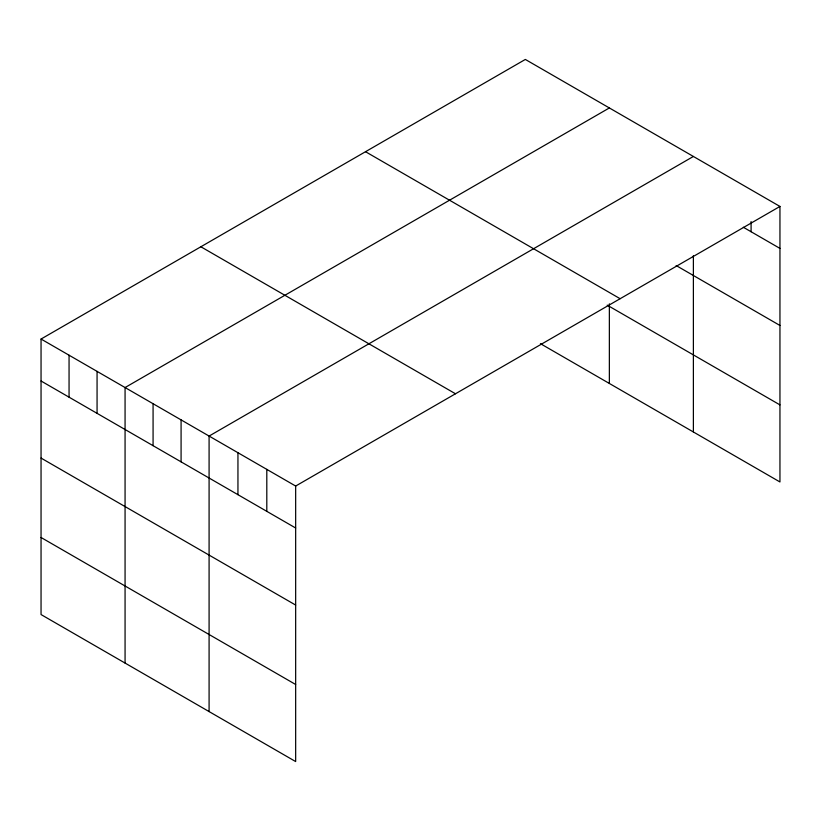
<?xml version="1.0" encoding="UTF-8"?>
<svg xmlns="http://www.w3.org/2000/svg" width="821" height="821" viewBox="0 0 821 821"><rect width="100%" height="100%" fill="white"/><g stroke="black" fill="none" stroke-linecap="round" stroke-linejoin="round"><path stroke-width="1.23" d="M41.05 339.042L295.663 486.042L295.663 761.56L41.05 614.56L41.05 339.042L525.337 59.44L779.95 206.44L779.95 481.958L540.423 343.66M609.356 107.951L125.069 387.553L125.069 663.07M693.386 156.462L209.088 436.064L209.088 711.581M295.663 486.042L779.95 206.44M743.323 227.253L779.95 248.404M676.145 265.542L779.95 325.475M365.519 151.711L620.132 298.711M607.201 305.145L779.95 404.886M200.868 246.772L455.481 393.772M41.05 381.006L295.663 528.006M41.05 458.077L295.663 605.077M41.05 537.488L295.663 684.488M751.092 221.567L751.092 231.738M693.386 255.608L693.386 431.979M609.356 303.832L609.356 383.469M266.804 469.386L266.804 511.339M237.946 452.72L237.946 494.683M181.082 419.89L181.082 461.854M153.075 403.727L153.075 445.68M97.063 371.379L97.063 413.343M69.056 355.216L69.056 397.169"/></g></svg>
